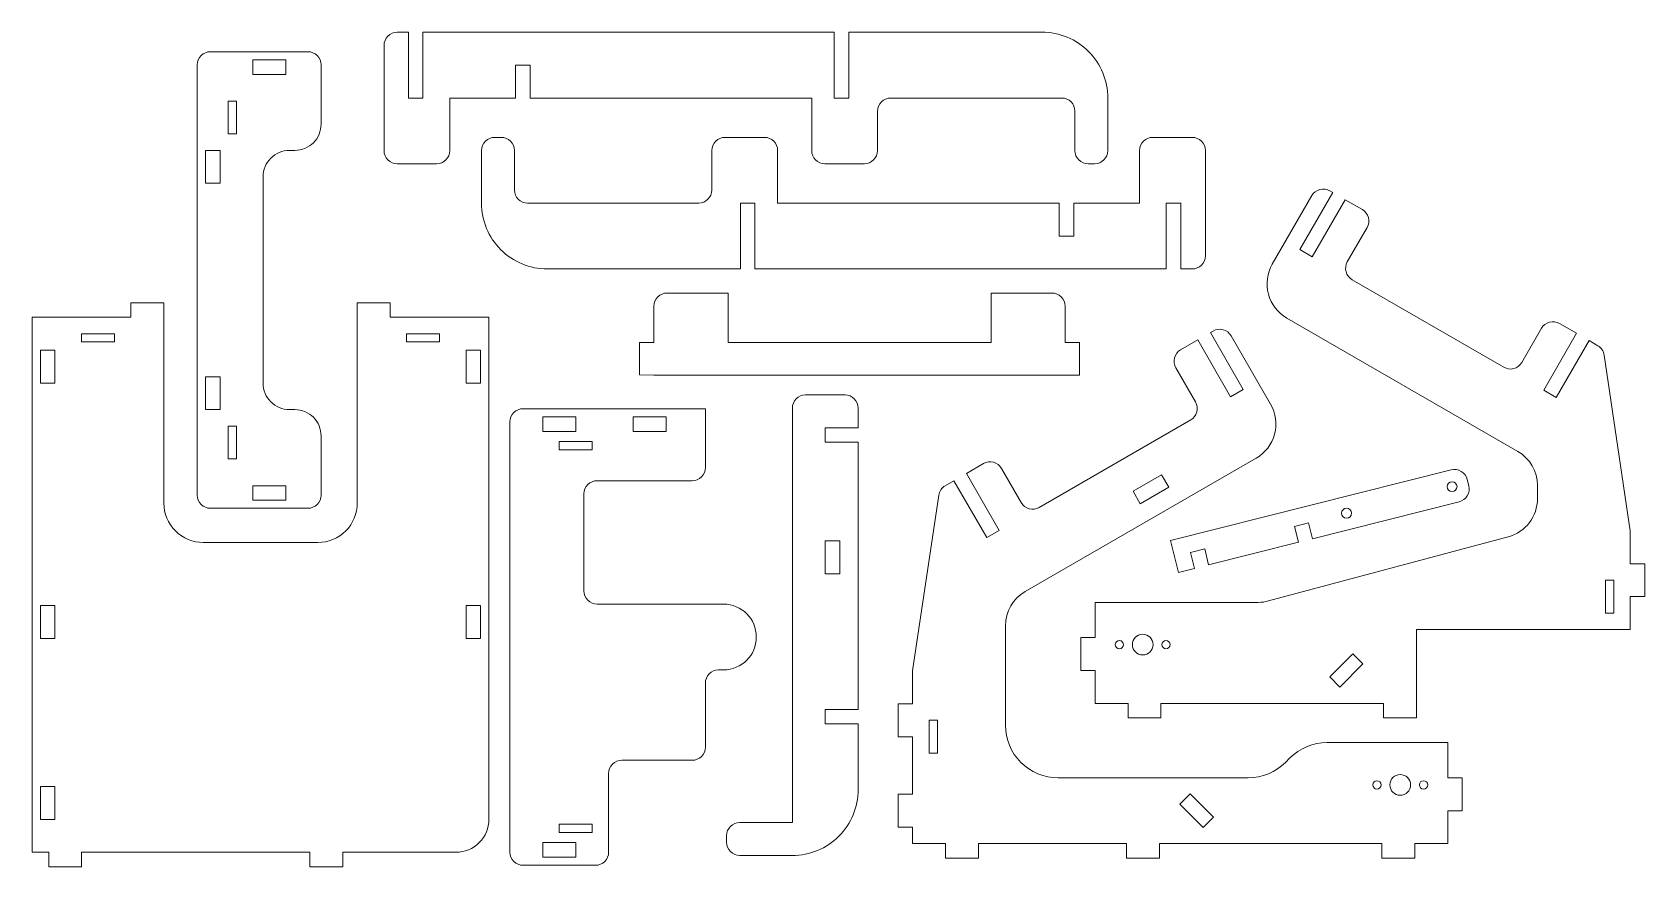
# Model space of a CAD drawing. Header units: inches. Extents: x 0 to 12.3, y 0 to 6.3.
import ezdxf

# ---------------------------------------------------------------- set-up
doc = ezdxf.new("R2010")
doc.units = ezdxf.units.IN
doc.header["$MEASUREMENT"] = 0

msp = doc.modelspace()

# ---------------------------------------------------------------- linework, layer by layer
at = {"color": 7, "linetype": 'Continuous', "lineweight": 0}
for points in [[(8.173, 5.842, 0.414214), (7.673, 6.342), (6.204, 6.342), (6.204, 5.842), (6.094, 5.842), (6.094, 6.342), (2.969, 6.342), (2.969, 5.842), (2.859, 5.842), (2.859, 6.342), (2.773, 6.342, 0.414214), (2.673, 6.242), (2.673, 5.442, 0.414214), (2.773, 5.342), (3.073, 5.342, 0.414214), (3.173, 5.442), (3.173, 5.842), (3.673, 5.842), (3.673, 6.092), (3.783, 6.092), (3.783, 5.842), (5.923, 5.842), (5.923, 5.442, 0.414214), (6.023, 5.342), (6.323, 5.342, 0.414214), (6.423, 5.442), (6.423, 5.742, -0.414214), (6.523, 5.842), (7.823, 5.842, -0.414214), (7.923, 5.742), (7.923, 5.442, 0.414214), (8.023, 5.342), (8.073, 5.342, 0.414214), (8.173, 5.442)], [(2.195, 3.274, 0.414214), (1.995, 3.474), (1.954, 3.474, -0.414214), (1.754, 3.674), (1.754, 5.244, -0.414214), (1.954, 5.444), (1.995, 5.444, 0.414214), (2.195, 5.644), (2.195, 6.094, 0.414214), (2.095, 6.194), (1.354, 6.194, 0.414214), (1.254, 6.094), (1.254, 2.824, 0.414214), (1.354, 2.724), (2.095, 2.724, 0.414214), (2.195, 2.824)], [(3.414, 5.043, 0.414214), (3.914, 4.543), (5.382, 4.543), (5.382, 5.043), (5.492, 5.043), (5.492, 4.543), (8.617, 4.543), (8.617, 5.043), (8.727, 5.043), (8.727, 4.543), (8.814, 4.543, 0.414214), (8.914, 4.643), (8.914, 5.443, 0.414214), (8.814, 5.543), (8.514, 5.543, 0.414214), (8.414, 5.443), (8.414, 5.043), (7.914, 5.043), (7.914, 4.793), (7.804, 4.793), (7.804, 5.043), (5.664, 5.043), (5.664, 5.443, 0.414214), (5.564, 5.543), (5.264, 5.543, 0.414214), (5.164, 5.443), (5.164, 5.143, -0.414214), (5.064, 5.043), (3.764, 5.043, -0.414214), (3.664, 5.143), (3.664, 5.443, 0.414214), (3.564, 5.543), (3.514, 5.543, 0.414214), (3.414, 5.443)], [(11.83, 3.999), (11.58, 3.566), (11.485, 3.621), (11.735, 4.054), (11.605, 4.129, 0.414214), (11.468, 4.092), (11.318, 3.832, -0.414214), (11.182, 3.796), (10.03, 4.461, -0.414214), (9.993, 4.597), (10.143, 4.857, 0.414214), (10.107, 4.994), (9.977, 5.069), (9.727, 4.636), (9.632, 4.691), (9.882, 5.124), (9.86, 5.136, 0.414214), (9.723, 5.1), (9.423, 4.58, 0.414214), (9.533, 4.17), (11.288, 3.157, -0.267949), (11.438, 2.897), (11.438, 2.798, -0.339454), (11.216, 2.508), (9.394, 2.02, -0.065543), (9.316, 2.009), (8.077, 2.009), (8.077, 1.741), (7.967, 1.741), (7.967, 1.491), (8.077, 1.491), (8.077, 1.241), (8.327, 1.241), (8.327, 1.131), (8.577, 1.131), (8.577, 1.241), (10.268, 1.241), (10.268, 1.131), (10.518, 1.131), (10.518, 1.803), (12.143, 1.803), (12.143, 2.053), (12.253, 2.053), (12.253, 2.303), (12.143, 2.303), (12.143, 2.553), (11.945, 3.888, 0.228949), (11.896, 3.96)], [(4.824, 4.36, 0.414214), (4.724, 4.26), (4.724, 3.985), (4.614, 3.985), (4.614, 3.738), (4.724, 3.735), (7.959, 3.735), (7.959, 3.985), (7.849, 3.985), (7.849, 4.26, 0.414214), (7.749, 4.36), (7.287, 4.36), (7.287, 3.985), (5.287, 3.985), (5.287, 4.36)], [(3.22, 0.11, 0.414214), (3.47, 0.36), (3.47, 4.176), (2.72, 4.176), (2.72, 4.286), (2.47, 4.286), (2.47, 2.764, -0.414214), (2.17, 2.464), (1.3, 2.464, -0.414214), (1, 2.764), (1, 4.286), (0.75, 4.286), (0.75, 4.176), (0, 4.176), (0, 0.11), (0.125, 0.11), (0.125, 0), (0.375, 0), (0.375, 0.11), (2.11, 0.11), (2.11, 0), (2.36, 0), (2.36, 0.11)], [(9.84, 0.944, 0.198912), (9.557, 0.827), (9.523, 0.793, -0.198912), (9.24, 0.676), (7.795, 0.676, -0.414214), (7.395, 1.076), (7.395, 1.832, -0.267949), (7.545, 2.092), (9.3, 3.105, 0.414214), (9.41, 3.515), (9.11, 4.035, 0.414214), (8.973, 4.071), (8.952, 4.059), (9.202, 3.626), (9.106, 3.571), (8.856, 4.004), (8.726, 3.929, 0.414214), (8.69, 3.792), (8.84, 3.532, -0.414214), (8.803, 3.396), (7.651, 2.731, -0.414214), (7.515, 2.767), (7.365, 3.027, 0.414214), (7.228, 3.064), (7.098, 2.989), (7.348, 2.556), (7.253, 2.501), (7.003, 2.934), (6.937, 2.895, 0.228949), (6.888, 2.823), (6.69, 1.488), (6.69, 1.238), (6.58, 1.238), (6.58, 0.988), (6.69, 0.988), (6.69, 0.551), (6.58, 0.551), (6.58, 0.301), (6.69, 0.301), (6.69, 0.176), (6.94, 0.176), (6.94, 0.066), (7.19, 0.066), (7.19, 0.176), (8.315, 0.176), (8.315, 0.066), (8.565, 0.066), (8.565, 0.176), (10.256, 0.176), (10.256, 0.066), (10.506, 0.066), (10.506, 0.176), (10.756, 0.176), (10.756, 0.426), (10.866, 0.426), (10.866, 0.676), (10.756, 0.676), (10.756, 0.944)], [(6.026, 3.226), (6.026, 3.336), (6.276, 3.336), (6.276, 3.486, 0.414214), (6.176, 3.586), (5.876, 3.586, 0.414214), (5.776, 3.486), (5.776, 0.336), (5.376, 0.336, 0.414214), (5.276, 0.236), (5.276, 0.186, 0.414214), (5.376, 0.086), (5.776, 0.086, 0.414214), (6.276, 0.586), (6.276, 1.086), (6.026, 1.086), (6.026, 1.196), (6.276, 1.196), (6.276, 3.226)], [(4.28, 0.011, 0.414214), (4.38, 0.111), (4.38, 0.709, -0.414214), (4.48, 0.809), (5.015, 0.809, 0.414214), (5.115, 0.909), (5.115, 1.396, -0.414214), (5.215, 1.496), (5.252, 1.496, 1), (5.252, 1.996), (4.292, 1.996, -0.414214), (4.192, 2.096), (4.192, 2.834, -0.414214), (4.292, 2.934), (5.015, 2.934, 0.414214), (5.115, 3.034), (5.115, 3.481), (3.73, 3.481, 0.414214), (3.63, 3.381), (3.63, 0.111, 0.414214), (3.73, 0.011)], [(10.843, 2.773, 0.414214), (10.916, 2.895), (10.904, 2.943, 0.414214), (10.782, 3.016), (8.65, 2.479), (8.711, 2.237), (8.832, 2.267), (8.802, 2.389), (8.909, 2.416), (8.939, 2.294), (9.621, 2.466), (9.591, 2.587), (9.698, 2.614), (9.728, 2.493)]]:
    msp.add_lwpolyline(points, format="xyb", close=True, dxfattribs=at)
for points in [[(1.677, 6.021), (1.927, 6.021), (1.927, 6.131), (1.677, 6.131)], [(1.552, 5.569), (1.552, 5.819), (1.489, 5.819), (1.489, 5.569)], [(1.427, 5.194), (1.427, 5.444), (1.317, 5.444), (1.317, 5.194)], [(0.375, 3.988), (0.625, 3.988), (0.625, 4.051), (0.375, 4.051)], [(2.845, 3.988), (3.095, 3.988), (3.095, 4.051), (2.845, 4.051)], [(0.172, 3.676), (0.172, 3.926), (0.062, 3.926), (0.062, 3.676)], [(3.297, 3.926), (3.297, 3.676), (3.407, 3.676), (3.407, 3.926)], [(1.427, 3.474), (1.427, 3.724), (1.317, 3.724), (1.317, 3.474)], [(1.489, 3.349), (1.489, 3.099), (1.552, 3.099), (1.552, 3.349)], [(4.13, 3.309), (4.13, 3.419), (3.88, 3.419), (3.88, 3.309)], [(4.817, 3.309), (4.817, 3.419), (4.567, 3.419), (4.567, 3.309)], [(4.005, 3.169), (4.255, 3.169), (4.255, 3.231), (4.005, 3.231)], [(8.582, 2.979), (8.365, 2.854), (8.42, 2.759), (8.637, 2.884)], [(1.927, 2.896), (1.677, 2.896), (1.677, 2.786), (1.927, 2.786)], [(6.136, 2.476), (6.136, 2.226), (6.026, 2.226), (6.026, 2.476)], [(11.956, 2.178), (11.956, 1.928), (12.018, 1.928), (12.018, 2.178)], [(0.172, 1.735), (0.172, 1.985), (0.062, 1.985), (0.062, 1.735)], [(3.297, 1.985), (3.297, 1.735), (3.407, 1.735), (3.407, 1.985)], [(9.859, 1.443), (9.937, 1.366), (10.112, 1.541), (10.034, 1.618)], [(6.878, 0.863), (6.878, 1.113), (6.815, 1.113), (6.815, 0.863)], [(0.172, 0.36), (0.172, 0.61), (0.062, 0.61), (0.062, 0.36)], [(8.976, 0.377), (8.799, 0.553), (8.721, 0.476), (8.898, 0.299)], [(4.005, 0.261), (4.255, 0.261), (4.255, 0.324), (4.005, 0.324)], [(3.88, 0.184), (3.88, 0.074), (4.13, 0.074), (4.13, 0.184)]]:
    msp.add_lwpolyline(points, close=True, dxfattribs=at)
for centre, radius in [((10.789, 2.889), 0.0375), ((9.987, 2.687), 0.0375), ((8.261, 1.688), 0.0315), ((8.438, 1.688), 0.0787), ((8.615, 1.688), 0.0315), ((10.218, 0.622), 0.0315), ((10.395, 0.622), 0.0787), ((10.572, 0.622), 0.0315)]:
    msp.add_circle(centre, radius, dxfattribs=at)

doc.saveas('drawing.dxf')
